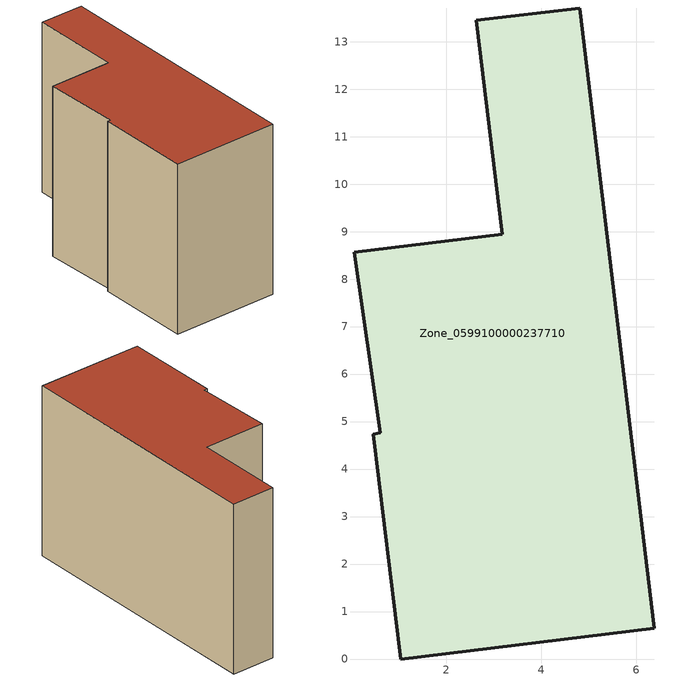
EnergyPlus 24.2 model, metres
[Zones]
Zone_0599100000237710
 floor ground (C_G): 0.61,4.76 0.06,8.57 3.18,8.95 2.63,13.45 4.81,13.71 6.38,0.65 1.04,0 0.46,4.74 z0
 wall outside (C_F): 6.38,0.65 4.81,13.71 2.63,13.45 3.18,8.95 0.06,8.57 0.61,4.76 0.46,4.74 1.04,0 6.38,0.65 z0:8.6
 roof outside (C_R): 0.06,8.57 0.61,4.76 0.46,4.74 1.04,0 6.38,0.65 4.81,13.71 2.63,13.45 3.18,8.95 z8.6
[BUILDING]
Pand.0599100000237710: North Axis=0; Terrain=City; Loads Convergence Tolerance Value=0.04; Temperature Convergence Tolerance Value=0.4; Solar Distribution=FullExterior; Maximum Number of Warmup Days=25; Minimum Number of Warmup Days=1
[Site:Location]
Rotterdam.The.Hague.AP_ZH_NLD Design_Conditions: Latitude=51.96; Longitude=4.45; Time Zone=1; Elevation=-4.5
[SITE:GROUNDTEMPERATURE:BUILDINGSURFACE]
18, 18, 18, 18, 18, 18, 18, 18, 18, 18, 18, 18
[MATERIAL] Thermal Absorptance=0.9; Solar Absorptance=0.7; Visible Absorptance=0.7
Name | Roughness | Thickness | Conductivity | Density | Specific Heat
G.TC.1975-1991 | MediumSmooth | 0.15 | 0.288461 | 540 | 1210
F.TC.1975-1991 | Rough | 0.3 | 0.230769 | 1920 | 840
R.TC.1975-1991 | MediumRough | 0.2 | 0.153846 | 1500 | 1000
[CONSTRUCTION]
C_G: G.TC.1975-1991
C_F: F.TC.1975-1991
C_R: R.TC.1975-1991
[ZONE]
Zone_0599100000237710: Type=1; Multiplier=1; Ceiling Height=Autocalculate; Volume=Autocalculate; Floor Area=autocalculate; Part of Total Floor Area=Yes
[ZONEINFILTRATION:DESIGNFLOWRATE]
Infil_Zone_0599100000237710: Zone or ZoneList or Space or SpaceList=Zone_0599100000237710; Schedule=AlwaysOn; Design Flow Rate Calculation Method=Flow/Area; Flow Rate per Floor Area=0.003; Constant Term Coefficient=1; Temperature Term Coefficient=0; Velocity Term Coefficient=0; Velocity Squared Term Coefficient=0
[HVACTEMPLATE:ZONE:IDEALLOADSAIRSYSTEM]
Zone_0599100000237710: Maximum Heating Supply Air Temperature=50; Minimum Cooling Supply Air Temperature=13; Maximum Heating Supply Air Humidity Ratio=0.0156; Minimum Cooling Supply Air Humidity Ratio=0.0077; Heating Limit=NoLimit; Cooling Limit=NoLimit; Dehumidification Control Type=ConstantSensibleHeatRatio; Cooling Sensible Heat Ratio=0.7; Dehumidification Setpoint=60; Humidification Control Type=None; Humidification Setpoint=30; Outdoor Air Method=None; Outdoor Air Flow Rate per Person=0.00944; Outdoor Air Flow Rate per Zone Floor Area=0; Outdoor Air Flow Rate per Zone=0; Demand Controlled Ventilation Type=None; Outdoor Air Economizer Type=NoEconomizer; Heat Recovery Type=None; Sensible Heat Recovery Effectiveness=0.7; Latent Heat Recovery Effectiveness=0.65
[ZONECONTROL:THERMOSTAT]
ThermostatControl_Zone_0599100000237710: Zone or ZoneList=Zone_0599100000237710; Control Type Schedule=DualSetpointControlType; Control 1=Thermostat_Zone_0599100000237710; Temperature Difference Between Cutout And Setpoint=0
[THERMOSTATSETPOINT:DUALSETPOINT]
Thermostat_Zone_0599100000237710: Heating Setpoint Temperature Schedule=HeatingSetpoint_Zone_0599100000237710; Cooling Setpoint Temperature Schedule=CoolingSetpoint_Zone_0599100000237710
[SCHEDULE:COMPACT]
HeatingSetpoint_Zone_0599100000237710: Through: 12/31, For: AllDays, Until: 24:00, 21
CoolingSetpoint_Zone_0599100000237710: Through: 12/31, For: AllDays, Until: 24:00, 24
DualSetpointControlType: Through: 12/31, For: AllDays, Until: 24:00, 4
AlwaysOn: Through: 12/31, For: AllDays, Until: 24:00, 1
